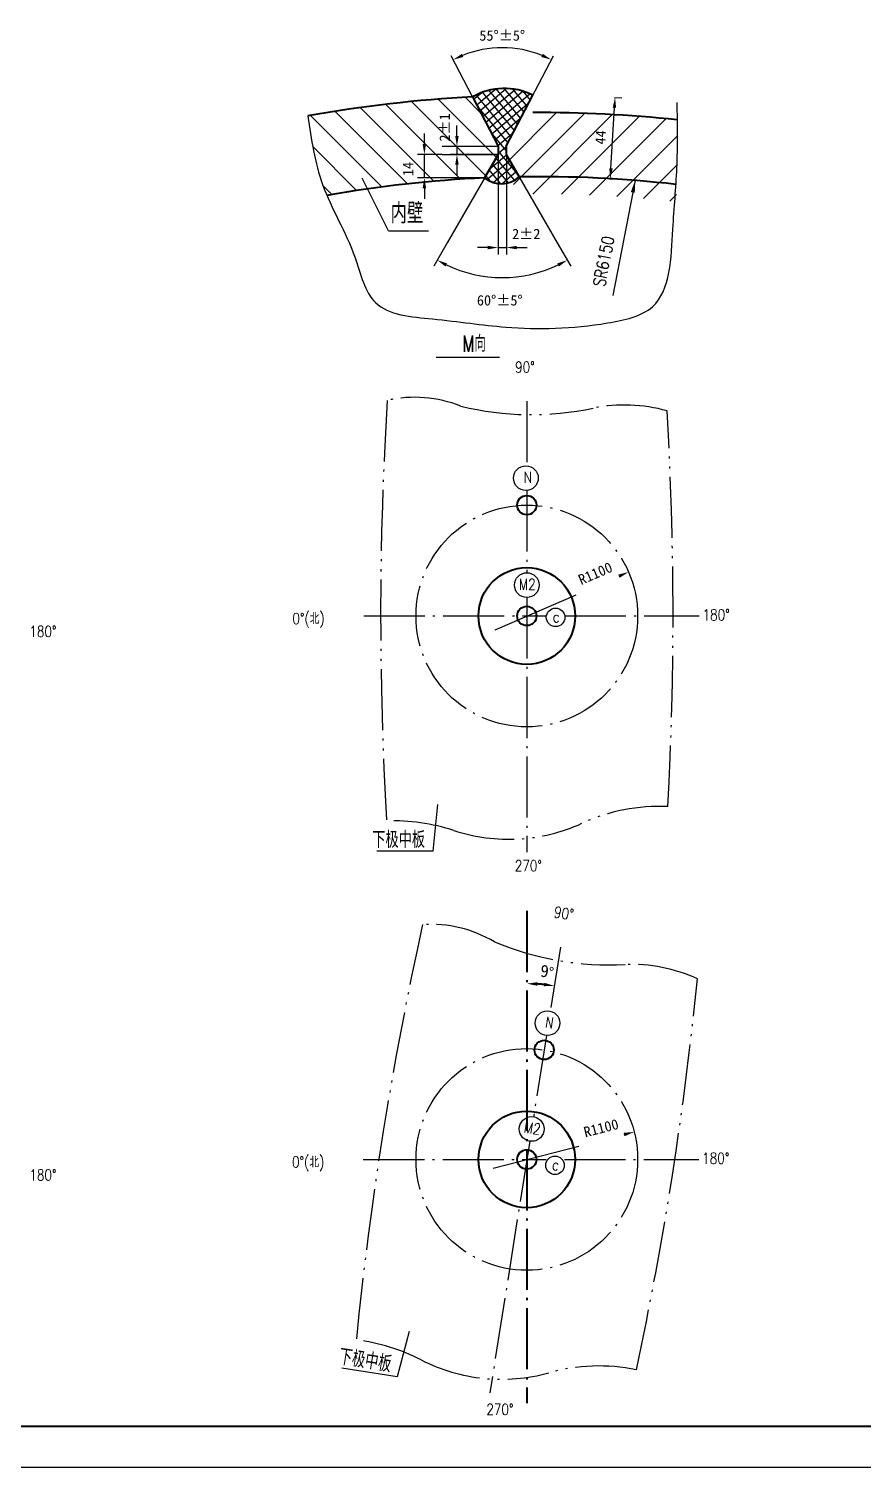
# Model space of a CAD drawing. Header units: millimetres. Extents: x 5127 to 5967, y 2001 to 2595.
# Drawn here: x 5540.8 to 5745.7, y 2000.7 to 2353.7 of the extents above; entities that cross this region are included whole.
import ezdxf

# ---------------------------------------------------------------- set-up
doc = ezdxf.new("R2010")
doc.units = ezdxf.units.MM
doc.linetypes.add('CENTER', pattern=[19.5, 15, -2, 0.5, -2])
doc.linetypes.add('DIVIDE', pattern=[22, 15, -2, 0.5, -2, 0.5, -2])
doc.layers.add('1', color=7, linetype='Continuous', lineweight=40)
for name, color, linetype in [('2', 6, 'Continuous'), ('3', 1, 'CENTER'), ('5', 4, 'DIVIDE'), ('6', 3, 'Continuous')]:
    doc.layers.add(name, color=color, linetype=linetype)
doc.styles.add('HZ', font='txt', dxfattribs={"width": 0.8, "height": 4, "bigfont": 'HZTXT.SHX'})
doc.dimstyles.get("Standard").update_dxf_attribs({"dimtxt": 0.18, "dimasz": 0.18, "dimexe": 0.18, "dimexo": 0.0625, "dimgap": 0.09, "dimtad": 0, "dimtih": 1, "dimtoh": 1, "dimdec": 4, "dimzin": 0, "dimdsep": 46, "dimtxsty": 'Standard', "dimcen": 0.09, "dimadec": 0, "dimazin": 0, "dimtfac": 1, "dimtdec": 4, "dimtofl": 0, "dimtmove": 0, "dimatfit": 3, "dimfxl": 0, "dimtolj": 1, "dimtzin": 0, "dimarcsym": 0})

# ---------------------------------------------------------------- blocks, each defined once
blk = doc.blocks.new('*D371')
at = {"layer": '6', "color": 0, "lineweight": -2}
for p, q in [((5643.58, 2301.21), (5640.25, 2295.45)), ((5670.58, 2301.21), (5673.9, 2295.45))]:
    blk.add_line(p, q, dxfattribs=at)
blk.add_arc((5657.08, 2324.6), 31.95, 244.5737, 295.4263, dxfattribs=at)
at = {"layer": '6', "color": 0}
for points in [[(5643.16, 2295.36), (5643.55, 2296.12), (5641.1, 2296.93)], [(5670.6, 2296.12), (5670.99, 2295.36), (5673.05, 2296.93)]]:
    blk.add_solid(points, dxfattribs=at)
at = {"layer": 'DEFPOINTS', "color": 0}
for p in [(5656.08, 2322.87), (5658.08, 2322.87), (5643.58, 2301.21), (5670.58, 2301.21), (5662.62, 2293.13)]:
    blk.add_point(p, dxfattribs=at)
at = {"layer": '6', "color": 0, "insert": (5656.48, 2287.05), "char_height": 2.55, "attachment_point": 5}
blk.add_mtext('\\A1;60%%d%%p5%%d', dxfattribs=at)
blk = doc.blocks.new('*D372')
at = {"layer": '6', "color": 0, "lineweight": -2}
for p, q in [((5656.08, 2322.87), (5656.08, 2298.31)), ((5658.08, 2322.87), (5658.08, 2298.31)), ((5653.53, 2300.01), (5650.98, 2300.01)), ((5656.08, 2300.01), (5658.08, 2300.01)), ((5660.63, 2300.01), (5663.18, 2300.01))]:
    blk.add_line(p, q, dxfattribs=at)
at = {"layer": '6', "color": 0}
for points in [[(5653.53, 2300.44), (5653.53, 2299.59), (5656.08, 2300.01)], [(5660.63, 2300.44), (5660.63, 2299.59), (5658.08, 2300.01)]]:
    blk.add_solid(points, dxfattribs=at)
at = {"layer": 'DEFPOINTS', "color": 0}
for p in [(5656.08, 2322.87), (5658.08, 2322.87), (5658.08, 2300.01)]:
    blk.add_point(p, dxfattribs=at)
at = {"layer": '6', "color": 0, "insert": (5662.97, 2303.36), "char_height": 2.55, "attachment_point": 5}
blk.add_mtext('\\A1;2%%p2', dxfattribs=at)
blk = doc.blocks.new('*D386')
at = {"layer": '6', "color": 0, "lineweight": -2}
blk.add_arc((5657.08, 2322.93), 26.14, 68.0918, 111.9082, dxfattribs=at)
at = {"layer": '6', "color": 0}
for points in [[(5647.5, 2346.79), (5647.15, 2347.56), (5645.01, 2346.11)], [(5667.01, 2347.56), (5666.65, 2346.79), (5669.15, 2346.11)]]:
    blk.add_solid(points, dxfattribs=at)
at = {"layer": 'DEFPOINTS', "color": 0}
for p in [(5661.24, 2348.73), (5644.53, 2347.02), (5669.62, 2347.02), (5656.08, 2324.85), (5658.08, 2324.85)]:
    blk.add_point(p, dxfattribs=at)
at = {"layer": '6', "color": 0, "insert": (5657.08, 2352.04), "char_height": 2.55, "attachment_point": 5}
blk.add_mtext('\\A1;55%%d%%p5%%d', dxfattribs=at)
blk = doc.blocks.new('*D389')
at = {"layer": '6', "color": 0, "lineweight": -2}
for p, q in [((5645.95, 2327.42), (5645.95, 2329.97)), ((5642.36, 2324.87), (5647.65, 2324.87)), ((5645.95, 2324.87), (5645.95, 2322.87)), ((5656.08, 2322.87), (5644.25, 2322.87)), ((5645.95, 2320.32), (5645.95, 2317.77))]:
    blk.add_line(p, q, dxfattribs=at)
at = {"layer": '6', "color": 0}
for points in [[(5645.53, 2327.42), (5646.38, 2327.42), (5645.95, 2324.87)], [(5645.53, 2320.32), (5646.38, 2320.32), (5645.95, 2322.87)]]:
    blk.add_solid(points, dxfattribs=at)
at = {"layer": 'DEFPOINTS', "color": 0}
for p in [(5642.36, 2324.87), (5645.95, 2322.87), (5656.08, 2322.87)]:
    blk.add_point(p, dxfattribs=at)
at = {"layer": '6', "color": 0, "insert": (5642.95, 2329.5), "char_height": 2.55, "attachment_point": 5, "rotation": 90}
blk.add_mtext('\\A1;2%%p1', dxfattribs=at)
blk = doc.blocks.new('*D390')
at = {"layer": '6', "color": 0, "lineweight": -2}
for p, q in [((5637.95, 2325.42), (5637.95, 2327.97)), ((5642.36, 2322.87), (5636.25, 2322.87)), ((5637.95, 2317.11), (5637.95, 2322.87)), ((5652.75, 2317.11), (5636.25, 2317.11)), ((5637.95, 2314.56), (5637.95, 2312.01))]:
    blk.add_line(p, q, dxfattribs=at)
at = {"layer": '6', "color": 0}
for points in [[(5637.53, 2325.42), (5638.38, 2325.42), (5637.95, 2322.87)], [(5637.53, 2314.56), (5638.38, 2314.56), (5637.95, 2317.11)]]:
    blk.add_solid(points, dxfattribs=at)
at = {"layer": 'DEFPOINTS', "color": 0}
for p in [(5637.95, 2322.87), (5642.36, 2322.87), (5652.75, 2317.11)]:
    blk.add_point(p, dxfattribs=at)
at = {"layer": '6', "color": 0, "insert": (5633.95, 2319.29), "char_height": 2.55, "attachment_point": 5, "rotation": 90}
blk.add_mtext('\\A1;14', dxfattribs=at)
blk = doc.blocks.new('*D395')
at = {"layer": '6', "color": 0, "lineweight": -2}
for p, q in [((5683.75, 2319.45), (5684.62, 2334.32)), ((5684.6, 2336.88), (5686.46, 2336.77)), ((5683.44, 2316.91), (5685.3, 2316.8))]:
    blk.add_line(p, q, dxfattribs=at)
at = {"layer": '6', "color": 0}
for points in [[(5684.19, 2334.35), (5685.04, 2334.3), (5684.76, 2336.87)], [(5683.33, 2319.47), (5684.18, 2319.42), (5683.61, 2316.9)]]:
    blk.add_solid(points, dxfattribs=at)
at = {"layer": 'DEFPOINTS', "color": 0}
for p in [(5684.6, 2336.88), (5684.76, 2336.87), (5683.44, 2316.91)]:
    blk.add_point(p, dxfattribs=at)
at = {"layer": '6', "color": 0, "insert": (5681.22, 2327.06), "char_height": 2.55, "attachment_point": 5, "rotation": 86.6825}
blk.add_mtext('\\A1;44', dxfattribs=at)
blk = doc.blocks.new('*D423')
at = {"layer": '6', "color": 0, "lineweight": -2}
for p, q in [((5685.74, 2219.36), (5686.94, 2219.88)), ((5655.31, 2206.22), (5675.23, 2214.82))]:
    blk.add_line(p, q, dxfattribs=at)
at = {"layer": '6', "color": 0}
blk.add_solid([(5685.58, 2219.75), (5685.91, 2218.97), (5688.09, 2220.38)], dxfattribs=at)
at = {"layer": 'DEFPOINTS', "color": 0}
for p in [(5688.09, 2220.38), (5663.11, 2209.59)]:
    blk.add_point(p, dxfattribs=at)
at = {"layer": '6', "color": 0, "insert": (5679.93, 2220.03), "char_height": 2.55, "attachment_point": 5, "rotation": 23.3582}
blk.add_mtext('\\A1;R1100', dxfattribs=at)
blk = doc.blocks.new('*D426')
at = {"layer": '6', "color": 0, "lineweight": -2}
for p, q in [((5654.88, 2074.1), (5675.9, 2079.49)), ((5687, 2082.33), (5688.25, 2082.65))]:
    blk.add_line(p, q, dxfattribs=at)
at = {"layer": '6', "color": 0}
blk.add_solid([(5686.89, 2082.74), (5687.1, 2081.91), (5689.47, 2082.96)], dxfattribs=at)
at = {"layer": 'DEFPOINTS', "color": 0}
for p in [(5689.47, 2082.96), (5663.11, 2076.21)]:
    blk.add_point(p, dxfattribs=at)
at = {"layer": '6', "color": 0, "insert": (5681.35, 2083.9), "char_height": 2.55, "attachment_point": 5, "rotation": 14.3582}
blk.add_mtext('\\A1;R1100', dxfattribs=at)

msp = doc.modelspace()

# ---------------------------------------------------------------- hatches: boundary and pattern name
at = {"layer": '2', "linetype": 'Continuous'}
h = msp.add_hatch(dxfattribs=at)
h.set_pattern_fill('ANSI37', color=256, scale=12.5, angle=355, style=0)
h.set_pattern_definition([(40, (-328.222, 1042.5066), (-1.00435564, 1.19694444), []), (130, (-328.222, 1042.5066), (-1.19694444, -1.00435564), [])])
h.paths.add_polyline_path([(5656.07635, 2324.86563), (5656.07635, 2322.86563), (5652.75306, 2317.10952, 0.365570255), (5661.24921, 2317.37008), (5658.07635, 2322.86563), (5658.07635, 2324.86563), (5664.60478, 2337.40662, 0.250453607), (5649.76552, 2336.98862)])
at = {"layer": '2'}
h = msp.add_hatch(dxfattribs=at)
h.set_pattern_fill('ANSI31', color=256, scale=40, angle=90, style=0)
h.set_pattern_definition([(135, (1182.953, 1590.4997), (-3.535534, -3.535534), [])])
edge = h.paths.add_edge_path()
edge.add_spline(control_points=[(5609.33432, 2332.3041), (5610.19609, 2326.54176), (5611.20547, 2319.79239), (5613.63241, 2313.70518), (5614.00901, 2312.82331)], knot_values=[0, 0, 0, 0, 17.189574786, 20.133946586, 20.133946586, 20.133946586, 20.133946586], degree=3, periodic=0)
edge.add_arc((5666.15674, 2018.69958), 298.71082, 92.5718264, 100.0539835, ccw=False)
edge.add_line((5652.75306, 2317.10952), (5656.07635, 2322.86563))
edge.add_line((5656.07635, 2322.86563), (5656.07635, 2324.86563))
edge.add_line((5656.07635, 2324.86563), (5649.76552, 2336.98862))
edge.add_arc((5666.15674, 2018.69958), 318.71082, 92.9480085, 100.2700758)
h.paths.add_polyline_path([(5641.0404, 2325.88722), (5641.0404, 2333.11222), (5644.8654, 2333.11222), (5644.8654, 2325.88722)], flags=24)
h.paths.add_polyline_path([(5632.0404, 2316.95409), (5632.0404, 2321.62909), (5635.8654, 2321.62909), (5635.8654, 2316.95409)], flags=24)
h = msp.add_hatch(dxfattribs=at)
h.set_pattern_fill('ANSI31', color=256, scale=40, style=0)
h.set_pattern_definition([(45, (1182.953, 1586.2497), (-3.535534, 3.535534), [])])
edge = h.paths.add_edge_path()
edge.add_spline(control_points=[(5699.72637, 2311.2681), (5699.81528, 2312.59489), (5700.20271, 2319.13033), (5700.12242, 2325.91823), (5700.01358, 2331.35698)], knot_values=[148.952529816, 148.952529816, 148.952529816, 148.952529816, 153.046197418, 169.186207299, 169.186207299, 169.186207299, 169.186207299], degree=3, periodic=0)
edge.add_arc((5666.15674, 2014.44958), 318.71082, 83.9019299, 90.2790036)
edge.add_line((5664.60478, 2333.15662), (5658.07635, 2320.61563))
edge.add_line((5658.07635, 2320.61563), (5658.07635, 2318.61563))
edge.add_line((5658.07635, 2318.61563), (5661.24921, 2313.12008))
edge.add_arc((5666.15674, 2014.44958), 298.71082, 83.5473712, 90.9413574, ccw=False)
h.paths.add_polyline_path([(5679.14588, 2320.15854), (5679.4656, 2325.67428), (5683.28419, 2325.45293), (5682.96447, 2319.93719)], flags=24)

# ---------------------------------------------------------------- linework, layer by layer
at = {"layer": '1'}
for p, q in [((5658.07635, 2324.86563), (5664.60478, 2337.40662)), ((5649.76552, 2336.98862), (5656.07635, 2324.86563)), ((5656.07635, 2324.86563), (5656.07635, 2322.86563)), ((5658.07635, 2324.86563), (5658.07635, 2322.86563)), ((5656.07635, 2322.86563), (5652.75306, 2317.10952)), ((5658.07635, 2322.86563), (5661.24921, 2317.37008))]:
    msp.add_line(p, q, dxfattribs=at)
at = {"layer": '1', "color": 1, "linetype": 'CENTER'}
msp.add_line((5663.10952, 2137.20503), (5663.13817, 2016.40592), dxfattribs=at)
at = {"layer": '1', "color": 7}
msp.add_line((5956.93598, 2010.66847), (5151.93598, 2010.66847), dxfattribs=at)
at = {"layer": '1'}
for centre, radius in [((5663.10952, 2236.79485), 2.37305), ((5663.10951, 2209.58901), 11.86524), ((5663.10952, 2209.58902), 2.37305), ((5667.36545, 2103.08166), 2.37305), ((5663.10951, 2076.21078), 11.86524), ((5663.10952, 2076.21078), 2.37305)]:
    msp.add_circle(centre, radius, dxfattribs=at)
for centre, radius, start, end in [((5657.57622, 2323.31438), 15.74776, 63.4921025, 119.7349096), ((5666.15674, 2018.69958), 318.71082, 92.9480085, 100.2700758), ((5666.15674, 2014.44958), 318.71082, 83.9019299, 90.2790036), ((5666.15674, 2018.69958), 298.71082, 92.5718264, 100.0539835), ((5656.84676, 2322.27352), 6.58978, 231.594774, 311.9184097), ((5666.15674, 2018.69958), 298.71082, 83.5473712, 90.9413574)]:
    msp.add_arc(centre, radius, start, end, dxfattribs=at)
at = {"layer": '1', "color": 1, "linetype": 'CENTER'}
msp.add_arc((5663.12396, 2076.30198), 43.04847, 84.39444, 86.6191455, dxfattribs=at)
for points in [[(5665.65016, 2118.85071), (5665.67514, 2119.70035), (5663.11375, 2119.35045)], [(5667.38293, 2119.56614), (5667.27489, 2118.72304), (5669.85823, 2118.82045)]]:
    msp.add_solid(points, dxfattribs=at)
at = {"layer": '2'}
for p, q in [((5656.07635, 2324.86563), (5644.53263, 2347.0409)), ((5658.07635, 2324.86563), (5669.62007, 2347.0409)), ((5656.07635, 2322.86563), (5643.57635, 2301.215)), ((5629.15152, 2304.15895), (5622.70669, 2317.02797)), ((5629.15152, 2304.15895), (5639.00383, 2304.15895)), ((5640.84722, 2273.13347), (5656.38842, 2273.13347)), ((5641.16946, 2163.3559), (5640.04019, 2151.87827)), ((5640.04019, 2151.87827), (5626.29193, 2151.87827)), ((5634.20712, 2033.97905), (5631.29626, 2022.81939)), ((5631.29626, 2022.81939), (5617.71726, 2024.9701)), ((5126.93598, 2000.66847), (5966.93598, 2000.66847)), ((5126.93598, 2000.66847), (5966.93598, 2000.66847))]:
    msp.add_line(p, q, dxfattribs=at)
for centre, radius in [((5662.88262, 2243.42118), 3.0375), ((5663.10952, 2217.16566), 3.0375), ((5670.16676, 2209.25201), 2.27813), ((5668.17793, 2109.66191), 3.0375), ((5664.29476, 2083.69414), 3.0375), ((5670.02716, 2074.77392), 2.27813)]:
    msp.add_circle(centre, radius, dxfattribs=at)
msp.add_open_spline([(5609.33432, 2332.3041), (5610.19609, 2326.54176), (5612.04538, 2314.17628), (5620.81715, 2300.71092), (5624.45592, 2283.7272), (5641.78465, 2282.55384), (5660.0597, 2279.73249), (5678.02051, 2280.14658), (5698.37313, 2284.71467), (5698.63787, 2303.63837), (5700.24612, 2319.71036), (5700.12242, 2330.16823), (5700.01358, 2335.60698)], degree=3, knots=[0, 0, 0, 0, 17.189574786, 36.887290389, 48.970336363, 63.530556141, 81.641326418, 106.661318424, 118.366018335, 138.012901039, 153.046197418, 169.186207299, 169.186207299, 169.186207299, 169.186207299], dxfattribs=at)
at = {"layer": '3'}
for p, q in [((5663.10952, 2262.32118), (5663.10952, 2246.45019)), ((5663.10952, 2240.39216), (5663.10952, 2220.20316)), ((5663.10952, 2214.12815), (5663.10952, 2151.62118)), ((5623.0598, 2209.58902), (5667.9137, 2209.58902)), ((5672.41983, 2209.58902), (5705.40762, 2209.58902)), ((5671.35865, 2128.29372), (5668.87588, 2112.61813)), ((5667.92819, 2106.63469), (5664.76993, 2086.69425)), ((5663.81959, 2080.69403), (5654.04134, 2018.95662)), ((5622.9666, 2076.21812), (5667.8205, 2076.21812)), ((5672.32662, 2076.21812), (5705.31441, 2076.21811))]:
    msp.add_line(p, q, dxfattribs=at)
for centre in [(5663.10951, 2209.58902), (5663.10951, 2076.21078)]:
    msp.add_circle(centre, 27.20583, dxfattribs=at)
at = {"layer": '5'}
for points in [[(5628.82938, 2262.51198, -0.150823264), (5646.91366, 2261.09344, 0.113045895), (5679.42802, 2260.62397, -0.116125621), (5697.54294, 2259.93717, -0.116125621)], [(5628.67371, 2159.28186, -0.087279601), (5645.20909, 2156.93007, 0.188074313), (5676.61181, 2158.70331, -0.119368558), (5697.74203, 2162.79693, -0.119368558)], [(5637.5304, 2133.84478, -0.150823264), (5655.17013, 2129.61469, 0.113045895), (5687.21074, 2124.06464, -0.116125621), (5704.99519, 2120.55249, -0.116125621)], [(5621.2279, 2031.90993, -0.087279601), (5637.19179, 2027.0004, 0.188074313), (5668.48529, 2023.83934, -0.119368558), (5689.99575, 2024.57706, -0.119368558)]]:
    msp.add_lwpolyline(points, format="xyb", dxfattribs=at)
for centre, start, end in [((6496.09575, 2209.58901), 176.50798439, 183.31921745), ((4830.12328, 2209.58901), 356.91293701, 3.32192599), ((6485.8403, 1945.90297), 167.50798096, 174.31921402), ((4840.37873, 2206.51858), 347.91293359, 354.32192257)]:
    msp.add_arc(centre, 868.87962, start, end, dxfattribs=at)
at = {"layer": '6'}
for p, q in [((5642.35962, 2324.86563), (5656.07635, 2324.86563)), ((5642.35962, 2322.86563), (5656.07635, 2322.86563)), ((5658.07635, 2322.86563), (5670.57635, 2301.215)), ((5689.68309, 2316.48249), (5684.19856, 2288.25378))]:
    msp.add_line(p, q, dxfattribs=at)
msp.add_solid([(5689.61626, 2313.44185), (5688.63372, 2313.62788), (5689.68309, 2316.48249)], dxfattribs=at)

# ---------------------------------------------------------------- texts
at = {"layer": '1', "color": 1, "linetype": 'CENTER', "insert": (5668.12822, 2122.38899), "char_height": 2.55, "attachment_point": 5, "rotation": 355.5067927}
msp.add_mtext('{\\H1.176x;9}°', dxfattribs=at)
at = {"layer": '2', "style": 'HZ'}
for s, height, width, p in [('内壁', 5, 0.8, (5629.67816, 2305.94008)), ('M向', 4, 0.7, (5647.35671, 2274.45775)), ('N', 2.7, 0.8, (5662.3292, 2242.27024)), ('M2', 2.7, 0.8, (5661.2061, 2216.01472)), ('c', 2.7, 0.8, (5669.47946, 2208.03121)), ('下极中板', 4.05, 0.8, (5625.16794, 2152.68175))]:
    msp.add_text(s, height=height, dxfattribs=dict(at, width=width)).set_placement(p)
at = {"layer": '2', "style": 'HZ', "width": 0.8}
for s, height, p in [('N', 2.7, (5667.45128, 2108.61171)), ('M2', 2.7, (5662.23474, 2082.85514)), ('c', 2.7, (5669.15734, 2073.67567)), ('下极中板', 4.05, (5616.7328, 2025.93951))]:
    msp.add_text(s, height=height, rotation=350.9999966, dxfattribs=at).set_placement(p)
at = {"layer": '6', "style": 'HZ', "width": 0.8}
for s, height, rotation, p in [('SR6150', 3, 79.0050327, (5682.23264, 2290.23393)), ('90%%D', 2.7, 350.9999966, (5669.60598, 2135.6576)), ('0%%D(北)', 2.7, 359.9999966, (5605.46702, 2074.24135)), ('180%%d', 2.7, 359.9999966, (5706.15456, 2075.14912)), ('270%%d', 2.7, 359.9999966, (5653.17936, 2013.51426))]:
    msp.add_text(s, height=height, rotation=rotation, dxfattribs=at).set_placement(p)
for s, p in [('90%%D', (5660.22646, 2269.32022)), ('0%%D(北)', (5605.56023, 2207.61225)), ('180%%d', (5706.24776, 2208.52002)), ('180%%d', (5540.98423, 2204.43665)), ('270%%d', (5660.14605, 2146.95009)), ('180%%d', (5540.98423, 2071.05841))]:
    msp.add_text(s, height=2.7, dxfattribs=at).set_placement(p)

# ---------------------------------------------------------------- dimensions: what is measured, and where the dimension line sits
at = {"layer": '6'}
dim = msp.add_angular_dim_2l(base=(5661.24044, 2348.7301), line1=((5658.07635, 2324.84612), (5669.62007, 2347.0214)), line2=((5656.07635, 2324.84612), (5644.53263, 2347.0214)), text='55%%d%%p5%%d', dimstyle='Standard', override={"dimscale": 0.85, "dimtxt": 3, "dimasz": 3, "dimexe": 2, "dimexo": 0, "dimgap": 2, "dimtad": 1, "dimcen": 0, "dimdle": 10, "dimadec": 4, "dimtofl": 1, "dimtmove": 2}, dxfattribs=at)
dim.commit()
dim.dimension.update_dxf_attribs({"geometry": '*D386', "text_midpoint": (5657.07635, 2352.03891)})
dim = msp.add_aligned_dim(p1=(5683.44257, 2316.90983), p2=(5684.59994, 2336.87631), distance=-0.16407, text='44', dimstyle='Standard', override={"dimscale": 0.85, "dimtxt": 3, "dimasz": 3, "dimexe": 2, "dimexo": 0, "dimgap": 2, "dimtad": 1, "dimtih": 0, "dimtoh": 0, "dimcen": 0, "dimdle": 10, "dimtofl": 1, "dimtmove": 2}, dxfattribs=at)
dim.commit()
dim.dimension.update_dxf_attribs({"geometry": '*D395', "text_midpoint": (5681.21504, 2327.05573)})
for base, p1, p2, text, picture, middle in [((5645.9529, 2322.86563), (5642.35962, 2324.86563), (5656.07635, 2322.86563), '2%%p1', '*D389', (5642.9529, 2329.49972)), ((5637.9529, 2322.86563), (5652.75306, 2317.10952), (5642.35962, 2322.86563), '14', '*D390', (5633.9529, 2319.29159))]:
    dim = msp.add_linear_dim(base=base, p1=p1, p2=p2, angle=90, text=text, dimstyle='Standard', override={"dimscale": 0.85, "dimtxt": 3, "dimasz": 3, "dimexe": 2, "dimexo": 0, "dimgap": 2, "dimtad": 1, "dimtih": 0, "dimtoh": 0, "dimcen": 0, "dimdle": 10, "dimtofl": 1, "dimtmove": 2}, dxfattribs=at)
    dim.commit()
    dim.dimension.update_dxf_attribs({"geometry": picture, "text_midpoint": middle, "dimtype": 160})
dim = msp.add_angular_dim_2l(base=(5662.62496, 2293.12994), line1=((5658.07635, 2322.86563), (5670.57635, 2301.215)), line2=((5656.07635, 2322.86563), (5643.57635, 2301.215)), text='60%%d%%p5%%d', dimstyle='Standard', override={"dimscale": 0.85, "dimtxt": 3, "dimasz": 3, "dimexe": 2, "dimexo": 0, "dimgap": 2, "dimtad": 1, "dimcen": 0, "dimdle": 10, "dimadec": 4, "dimtofl": 1, "dimtmove": 2}, dxfattribs=at)
dim.commit()
dim.dimension.update_dxf_attribs({"geometry": '*D371', "text_midpoint": (5656.47733, 2287.05483), "dimtype": 162})
dim = msp.add_linear_dim(base=(5658.07635, 2300.01001), p1=(5656.07635, 2322.86563), p2=(5658.07635, 2322.86563), text='2%%p2', dimstyle='Standard', override={"dimscale": 0.85, "dimtxt": 3, "dimasz": 3, "dimexe": 2, "dimexo": 0, "dimgap": 2, "dimtad": 1, "dimtih": 0, "dimtoh": 0, "dimcen": 0, "dimdle": 10, "dimtofl": 1, "dimtmove": 2}, dxfattribs=at)
dim.commit()
dim.dimension.update_dxf_attribs({"geometry": '*D372', "text_midpoint": (5662.9723, 2303.36321), "dimtype": 160})
for center, mpoint, picture, middle in [((5663.10952, 2209.58902), (5688.08566, 2220.37555), '*D423', (5679.92608, 2220.03289)), ((5663.10952, 2076.21078), (5689.46555, 2082.95739), '*D426', (5681.35282, 2083.89538))]:
    dim = msp.add_radius_dim(center=center, mpoint=mpoint, text='R1100', dimstyle='Standard', override={"dimscale": 0.85, "dimtxt": 3, "dimasz": 3, "dimexe": 2, "dimexo": 0, "dimgap": 2, "dimtad": 1, "dimtih": 0, "dimtoh": 0, "dimcen": 0, "dimdle": 10, "dimtofl": 1, "dimtmove": 2}, dxfattribs=at)
    dim.commit()
    dim.dimension.update_dxf_attribs({"geometry": picture, "text_midpoint": middle, "dimtype": 164})

doc.saveas('drawing.dxf')
